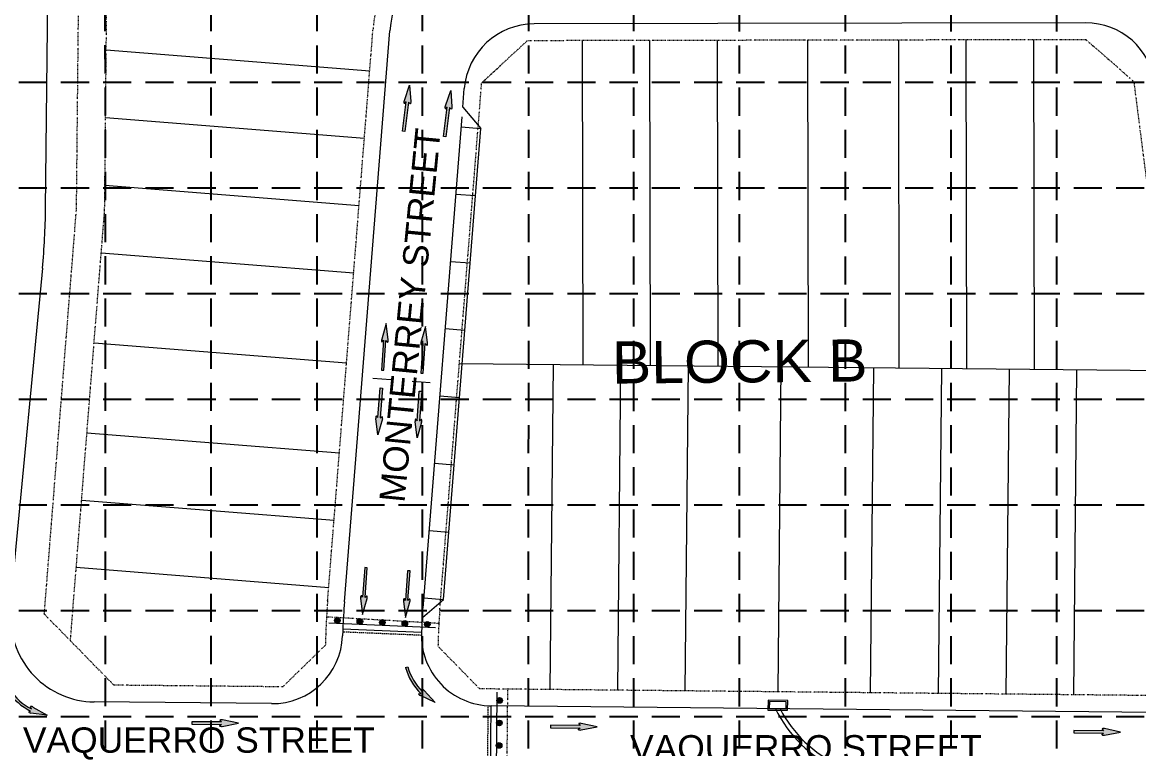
# Model space of a CAD drawing. Extents: x 7749 to 9256, y 6499 to 8908.
# Drawn here: x 8059.6 to 8456.3, y 8368.7 to 8627 of the extents above; entities that cross this region are included whole.
import ezdxf
from ezdxf.enums import TextEntityAlignment as Align

# ---------------------------------------------------------------- set-up
doc = ezdxf.new("R2010")
doc.units = 0
doc.header["$MEASUREMENT"] = 0
doc.linetypes.add('DASHED', pattern=[0.75, 0.5, -0.25])
doc.linetypes.add('DIVIDE', pattern=[1.25, 0.5, -0.25, 0, -0.25, 0, -0.25])
for name, color, linetype in [('1 BLOCK NUMBERS', 7, 'Continuous'), ('1 STREET NAMES', 7, 'Continuous'), ('27', 7, 'Continuous'), ('29', 7, 'Continuous'), ('DED-4692-2629', 7, 'Continuous'), ('DED-4986-2484', 7, 'Continuous'), ('FLOODPLAIN-CB', 7, 'Continuous'), ('GRID', 254, 'DASHED'), ('PNTNO', 7, 'Continuous')]:
    doc.layers.add(name, color=color, linetype=linetype)
doc.styles.get("Standard").update_dxf_attribs({"font": 'ARIAL.TTF'})

msp = doc.modelspace()

# ---------------------------------------------------------------- hatches: boundary and pattern name
at = {"layer": 'DED-4986-2484', "linetype": 'Continuous', "lineweight": 0}
h = msp.add_hatch(color=7, dxfattribs=at)
edge = h.paths.add_edge_path()
edge.add_arc((8171.54113016768, 8414.301146195208), 0.9999999999999999, 0, 360)
h = msp.add_hatch(color=7, dxfattribs=at)
edge = h.paths.add_edge_path()
edge.add_arc((8179.534027291604, 8413.963462150814), 0.9999999999999999, 0, 360)
h = msp.add_hatch(color=7, dxfattribs=at)
edge = h.paths.add_edge_path()
edge.add_arc((8187.526914996529, 8413.625580485883), 0.9999999999999999, 0, 360)
h = msp.add_hatch(color=7, dxfattribs=at)
edge = h.paths.add_edge_path()
edge.add_arc((8195.519702790649, 8413.28770304428), 0.9999999999999999, 0, 360)
h = msp.add_hatch(color=7, dxfattribs=at)
edge = h.paths.add_edge_path()
edge.add_arc((8203.512694527211, 8412.949914917028), 0.9999999999999999, 0, 360)
h = msp.add_hatch(color=7, dxfattribs=at)
edge = h.paths.add_edge_path()
edge.add_arc((8229.19861221366, 8385.881359642675), 0.9999999999999997, 0, 360)
h = msp.add_hatch(color=7, dxfattribs=at)
edge = h.paths.add_edge_path()
edge.add_arc((8229.11903923865, 8377.881728208096), 0.9999999999999997, 0, 360)
h = msp.add_hatch(color=7, dxfattribs=at)
edge = h.paths.add_edge_path()
edge.add_arc((8229.039268442073, 8369.882099810287), 0.9999999999999997, 0, 360)
at = {"layer": 'FLOODPLAIN-CB', "linetype": 'Continuous', "lineweight": 0}
h = msp.add_hatch(color=7, dxfattribs=at)
edge = h.paths.add_edge_path()
edge.add_line((8197.378337039198, 8598.015319031121), (8196.845887619887, 8598.636982624745))
edge.add_line((8196.845887619887, 8598.636982624745), (8195.484290776143, 8588.14093044636))
edge.add_line((8195.484290776143, 8588.14093044636), (8194.631951539033, 8588.255533384225))
edge.add_line((8194.631951539033, 8588.255533384225), (8195.993033795912, 8598.747618800628))
edge.add_line((8195.993033795912, 8598.747618800628), (8195.428233909506, 8598.280396054444))
edge.add_line((8195.428233909506, 8598.280396054444), (8195.426701086295, 8598.280608304012))
edge.add_ellipse((8195.448641293844, 8598.817249860971), major_axis=(0.07202947983753889, 0.5553483210217993), ratio=0.2857142857157237, start_angle=55.27306666678959, end_angle=197.1826722221223, ccw=False)
edge.add_line((8195.359266134816, 8599.150526971884), (8195.359336622952, 8599.148472763396))
edge.add_line((8195.359336622952, 8599.148472763396), (8197.2233, 8604.6867))
edge.add_line((8197.2233, 8604.6867), (8197.656606391696, 8598.854493730772))
edge.add_line((8197.656606391696, 8598.854493730772), (8197.657740858123, 8598.856531439222))
edge.add_ellipse((8197.48693334765, 8598.5481133205), major_axis=(0.07202947983855415, 0.5553483210200536), ratio=0.2857142857148988, start_angle=165.5032805561382, end_angle=305.8315277781471, ccw=False)
edge.add_line((8197.378337039198, 8598.015319031121), (8197.378337039198, 8598.015319031121))
h = msp.add_hatch(color=7, dxfattribs=at)
edge = h.paths.add_edge_path()
edge.add_line((8211.978837039198, 8596.121319031121), (8211.446387619888, 8596.742982624744))
edge.add_line((8211.446387619888, 8596.742982624744), (8210.084790776144, 8586.24693044636))
edge.add_line((8210.084790776144, 8586.24693044636), (8209.232451539034, 8586.361533384224))
edge.add_line((8209.232451539034, 8586.361533384224), (8210.593533795913, 8596.853618800627))
edge.add_line((8210.593533795913, 8596.853618800627), (8210.028733909507, 8596.386396054444))
edge.add_line((8210.028733909507, 8596.386396054444), (8210.027201086295, 8596.386608304012))
edge.add_ellipse((8210.049141293845, 8596.92324986097), major_axis=(0.07202947983753889, 0.5553483210217993), ratio=0.2857142857157237, start_angle=55.27306666678959, end_angle=197.1826722221223, ccw=False)
edge.add_line((8209.959766134816, 8597.256526971883), (8209.959836622953, 8597.254472763396))
edge.add_line((8209.959836622953, 8597.254472763396), (8211.8238, 8602.7927))
edge.add_line((8211.8238, 8602.7927), (8212.257106391697, 8596.960493730772))
edge.add_line((8212.257106391697, 8596.960493730772), (8212.258240858124, 8596.962531439221))
edge.add_ellipse((8212.087433347651, 8596.6541133205), major_axis=(0.07202947983855415, 0.5553483210200536), ratio=0.2857142857148988, start_angle=165.5032805561382, end_angle=305.8315277781471, ccw=False)
edge.add_line((8211.978837039198, 8596.121319031121), (8211.978837039198, 8596.121319031121))
h = msp.add_hatch(color=7, dxfattribs=at)
edge = h.paths.add_edge_path()
edge.add_line((8187.421714645985, 8513.424825492191), (8187.960389609155, 8513.92625267196))
edge.add_line((8187.960389609155, 8513.92625267196), (8187.19132208353, 8503.370219648154))
edge.add_line((8187.19132208353, 8503.370219648154), (8188.048953207016, 8503.306432784013))
edge.add_line((8188.048953207016, 8503.306432784013), (8188.81802073264, 8513.862465807819))
edge.add_line((8188.81802073264, 8513.862465807819), (8189.383700408814, 8513.270879448477))
edge.add_line((8189.383700408814, 8513.270879448477), (8189.384770631167, 8513.269788184534))
edge.add_ellipse((8189.464092205903, 8513.807618345876), major_axis=(0.04067027290151037, 0.5585211633171535), ratio=0.2857142857156071, start_angle=165.5032805556846, end_angle=305.8315277781056)
edge.add_line((8189.617276873632, 8514.125157921766), (8189.615617881826, 8514.12402784611))
edge.add_line((8189.615617881826, 8514.12402784611), (8188.855740420372, 8519.924364903978))
edge.add_line((8188.855740420372, 8519.924364903978), (8187.30540395528, 8514.28782939073))
edge.add_line((8187.30540395528, 8514.28782939073), (8187.305902192405, 8514.289370529457))
edge.add_ellipse((8187.413886675801, 8513.961649784216), major_axis=(0.0406702729012254, 0.5585211633195597), ratio=0.2857142857132731, start_angle=55.27306666669396, end_angle=197.1826722223401)
edge.add_line((8187.421714645985, 8513.424825492191), (8187.421714645985, 8513.424825492191))
edge.add_line((8187.421714645985, 8513.424825492191), (8187.421714645985, 8513.424825492191))
h = msp.add_hatch(color=7, dxfattribs=at)
edge = h.paths.add_edge_path()
edge.add_line((8201.377814645986, 8512.316425492192), (8201.916489609155, 8512.81785267196))
edge.add_line((8201.916489609155, 8512.81785267196), (8201.14742208353, 8502.261819648154))
edge.add_line((8201.14742208353, 8502.261819648154), (8202.005053207016, 8502.198032784014))
edge.add_line((8202.005053207016, 8502.198032784014), (8202.774120732642, 8512.75406580782))
edge.add_line((8202.774120732642, 8512.75406580782), (8203.339800408814, 8512.162479448478))
edge.add_line((8203.339800408814, 8512.162479448478), (8203.340870631167, 8512.161388184535))
edge.add_ellipse((8203.420192205904, 8512.699218345877), major_axis=(0.04067027290148813, 0.5585211633174626), ratio=0.285714285713394, start_angle=165.503280555562, end_angle=305.8315277780733)
edge.add_line((8203.573376873632, 8513.016757921767), (8203.571717881827, 8513.01562784611))
edge.add_line((8203.571717881827, 8513.01562784611), (8202.811840420372, 8518.815964903979))
edge.add_line((8202.811840420372, 8518.815964903979), (8201.26150395528, 8513.179429390731))
edge.add_line((8201.26150395528, 8513.179429390731), (8201.262002192405, 8513.180970529458))
edge.add_ellipse((8201.369986675802, 8512.853249784217), major_axis=(0.04067027290031317, 0.558521163318918), ratio=0.2857142857128255, start_angle=55.27306666661865, end_angle=197.182672222081)
edge.add_line((8201.377814645986, 8512.316425492192), (8201.377814645986, 8512.316425492192))
edge.add_line((8201.377814645986, 8512.316425492192), (8201.377814645986, 8512.316425492192))
h = msp.add_hatch(color=7, dxfattribs=at)
edge = h.paths.add_edge_path()
edge.add_line((8185.457079230522, 8487.009786889746), (8185.915649759657, 8486.43418893773))
edge.add_line((8185.915649759657, 8486.43418893773), (8186.716629141102, 8496.98784849682))
edge.add_line((8186.716629141102, 8496.98784849682), (8187.574260264588, 8496.924061632679))
edge.add_line((8187.574260264588, 8496.924061632679), (8186.773280883142, 8486.37040207359))
edge.add_line((8186.773280883142, 8486.37040207359), (8187.420251725704, 8486.87179677387))
edge.add_line((8187.420251725704, 8486.87179677387), (8187.421559892499, 8486.873904735381))
edge.add_ellipse((8187.420445917962, 8486.33025783368), major_axis=(0.04240089230196811, 0.5583924473902403), ratio=0.2857142857158464, start_angle=234.1684722218999, end_angle=374.4967194440584, ccw=False)
edge.add_line((8187.524970587005, 8485.9935509608), (8187.523408738087, 8485.993726996765))
edge.add_line((8187.523408738087, 8485.993726996765), (8185.913830909688, 8480.369619693767))
edge.add_line((8185.913830909688, 8480.369619693767), (8185.214381543894, 8486.173484469224))
edge.add_ellipse((8185.370011670369, 8486.481214105355), major_axis=(0.04240089230232041, 0.5583924473928318), ratio=0.2857142857134627, start_angle=-17.182672222507392, end_angle=124.7269333332938, ccw=False)
edge.add_line((8185.457651490717, 8487.011105373462), (8185.457079230522, 8487.009786889746))
edge.add_line((8185.457079230522, 8487.009786889746), (8185.457079230522, 8487.009786889746))
edge.add_line((8185.457079230522, 8487.009786889746), (8185.457079230522, 8487.009786889746))
h = msp.add_hatch(color=7, dxfattribs=at)
edge = h.paths.add_edge_path()
edge.add_line((8199.413179230522, 8485.901386889747), (8199.871749759657, 8485.325788937731))
edge.add_line((8199.871749759657, 8485.325788937731), (8200.672729141103, 8495.87944849682))
edge.add_line((8200.672729141103, 8495.87944849682), (8201.530360264589, 8495.81566163268))
edge.add_line((8201.530360264589, 8495.81566163268), (8200.729380883144, 8485.26200207359))
edge.add_line((8200.729380883144, 8485.26200207359), (8201.376351725703, 8485.763396773871))
edge.add_line((8201.376351725703, 8485.763396773871), (8201.3776598925, 8485.765504735382))
edge.add_ellipse((8201.376545917961, 8485.221857833681), major_axis=(0.04240089230372648, 0.558392447390517), ratio=0.2857142857175806, start_angle=234.16847222198072, end_angle=374.49671944424256, ccw=False)
edge.add_line((8201.481070587004, 8484.885150960801), (8201.479508738086, 8484.885326996766))
edge.add_line((8201.479508738086, 8484.885326996766), (8199.869930909688, 8479.261219693768))
edge.add_line((8199.869930909688, 8479.261219693768), (8199.170481543893, 8485.065084469225))
edge.add_ellipse((8199.32611167037, 8485.372814105356), major_axis=(0.04240089230307813, 0.5583924473916888), ratio=0.285714285715323, start_angle=-17.182672222124722, end_angle=124.72693333340371, ccw=False)
edge.add_line((8199.413751490718, 8485.902705373463), (8199.413179230522, 8485.901386889747))
edge.add_line((8199.413179230522, 8485.901386889747), (8199.413179230522, 8485.901386889747))
edge.add_line((8199.413179230522, 8485.901386889747), (8199.413179230522, 8485.901386889747))
h = msp.add_hatch(color=7, dxfattribs=at)
edge = h.paths.add_edge_path()
edge.add_line((8182.023443423896, 8422.994527496443), (8181.376927638888, 8422.492546077274))
edge.add_line((8181.376927638888, 8422.492546077274), (8182.152376118038, 8433.048100850328))
edge.add_line((8182.152376118038, 8433.048100850328), (8181.294394362721, 8433.107120452827))
edge.add_line((8181.294394362721, 8433.107120452827), (8180.519238948001, 8422.555554929508))
edge.add_line((8180.519238948001, 8422.555554929508), (8180.0598533658, 8423.126747446313))
edge.add_line((8180.0598533658, 8423.126747446313), (8180.058309159182, 8423.126847560177))
edge.add_ellipse((8179.971959223796, 8422.596744531485), major_axis=(0.04104177312830356, 0.5584940245043712), ratio=0.2857142857143807, start_angle=-17.18267222237436, end_angle=124.7269333333873)
edge.add_line((8179.817432544478, 8422.288227017105), (8179.817914404824, 8422.290225154158))
edge.add_line((8179.817914404824, 8422.290225154158), (8180.530900000001, 8416.4904))
edge.add_line((8180.530900000001, 8416.4904), (8182.127396931311, 8422.116551600031))
edge.add_line((8182.127396931311, 8422.116551600031), (8182.128098760034, 8422.11432748083))
edge.add_ellipse((8182.022754927971, 8422.450778990275), major_axis=(0.04104177312821151, 0.5584940245048176), ratio=0.285714285714741, start_angle=234.168472222165, end_angle=374.4967194442037)
edge.add_line((8182.023443423896, 8422.994527496443), (8182.023443423896, 8422.994527496443))
h = msp.add_hatch(color=7, dxfattribs=at)
edge = h.paths.add_edge_path()
edge.add_line((8197.233443423896, 8421.877127496442), (8196.58692763889, 8421.375146077273))
edge.add_line((8196.58692763889, 8421.375146077273), (8197.362376118037, 8431.930700850327))
edge.add_line((8197.362376118037, 8431.930700850327), (8196.50439436272, 8431.989720452826))
edge.add_line((8196.50439436272, 8431.989720452826), (8195.729238948, 8421.438154929507))
edge.add_line((8195.729238948, 8421.438154929507), (8195.2698533658, 8422.009347446312))
edge.add_line((8195.2698533658, 8422.009347446312), (8195.26830915918, 8422.009447560176))
edge.add_ellipse((8195.181959223795, 8421.479344531484), major_axis=(0.04104177312908821, 0.5584940245036266), ratio=0.2857142857139466, start_angle=-17.1826722221232, end_angle=124.7269333334604)
edge.add_line((8195.027432544477, 8421.170827017104), (8195.027914404824, 8421.172825154157))
edge.add_line((8195.027914404824, 8421.172825154157), (8195.7409, 8415.373))
edge.add_line((8195.7409, 8415.373), (8197.33739693131, 8420.99915160003))
edge.add_line((8197.33739693131, 8420.99915160003), (8197.338098760034, 8420.996927480828))
edge.add_ellipse((8197.23275492797, 8421.333378990274), major_axis=(0.04104177312821151, 0.5584940245048176), ratio=0.285714285714741, start_angle=234.168472222165, end_angle=374.4967194442037)
edge.add_line((8197.233443423896, 8421.877127496442), (8197.233443423896, 8421.877127496442))
h = msp.add_hatch(color=7, dxfattribs=at)
edge = h.paths.add_edge_path()
edge.add_line((8202.421013241568, 8389.478892751491), (8206.3399, 8385.1366))
edge.add_line((8206.3399, 8385.1366), (8201.051034813847, 8387.615208645951))
edge.add_line((8201.051034813847, 8387.615208645951), (8201.049638090848, 8387.61313318919))
edge.add_ellipse((8200.8705005072, 8387.908042095582), major_axis=(-0.4511915174100953, 0.3317019435448127), ratio=0.2857142857140761, start_angle=-17.18267222264319, end_angle=124.72693333337551, ccw=False)
edge.add_line((8200.467444140562, 8388.263022465317), (8200.469760643162, 8388.266699431848))
edge.add_line((8200.469760643162, 8388.266699431848), (8201.195994855852, 8388.35346233958))
edge.add_line((8201.195994855852, 8388.35346233958), (8201.184836728571, 8388.348392681492))
edge.add_ellipse((8215.520385912636, 8402.904383979041), major_axis=(14.4461907273696, 14.4461907273696), ratio=0.9999999999999638, start_angle=150.0288881950356, end_angle=180.4371576394831, ccw=False)
edge.add_line((8195.789191081487, 8397.606761627318), (8196.61977485164, 8397.82976489076))
edge.add_ellipse((8215.520385912636, 8402.904383979041), major_axis=(13.83807892974233, 13.83807892974233), ratio=0.9999999999996136, start_angle=150.0288881950305, end_angle=180.1046937505933)
edge.add_line((8201.707615709192, 8389.041042526187), (8201.708438543288, 8389.043593758694))
edge.add_line((8201.708438543288, 8389.043593758694), (8201.62513967536, 8389.854798551793))
edge.add_line((8201.62513967536, 8389.854798551793), (8201.623948408476, 8389.856213649984))
edge.add_ellipse((8202.084498635122, 8389.567342247887), major_axis=(-0.451191517408339, 0.3317019435438824), ratio=0.2857142857167032, start_angle=234.1684722221309, end_angle=374.4967194438879, ccw=False)
edge.add_line((8202.425463425283, 8389.477676862769), (8202.421632337804, 8389.477039066673))
edge.add_line((8202.421632337804, 8389.477039066673), (8202.421013241568, 8389.478892751491))
h = msp.add_hatch(color=7, dxfattribs=at)
edge = h.paths.add_edge_path()
edge.add_line((8063.346316872804, 8383.561189501172), (8068.4321, 8380.671900000001))
edge.add_line((8068.4321, 8380.671900000001), (8062.632058762379, 8381.361190563368))
edge.add_line((8062.632058762379, 8381.361190563368), (8062.631385726479, 8381.358781127889))
edge.add_ellipse((8062.368581491983, 8381.582377830571), major_axis=(-0.5326231516001011, 0.172952538132182), ratio=0.2857142857192398, start_angle=-17.182672220894688, end_angle=124.726933333641, ccw=False)
edge.add_line((8061.874328650616, 8381.792567413404), (8061.875371057242, 8381.796786377477))
edge.add_line((8061.875371057242, 8381.796786377477), (8062.537456744668, 8382.107570128719))
edge.add_line((8062.537456744668, 8382.107570128719), (8062.528459501642, 8382.099248177421))
edge.add_ellipse((8071.558098703605, 8400.425473065236), major_axis=(14.44619158734159, 14.44619158734159), ratio=0.9999999999999512, start_angle=168.3614874648699, end_angle=198.7697569093145, ccw=False)
edge.add_line((8054.49460153587, 8389.190618097491), (8055.212888664365, 8389.663548899876))
edge.add_ellipse((8071.558098703605, 8400.425473065236), major_axis=(-13.83807975351491, 13.83807975351491), ratio=0.9999999999998445, start_angle=78.361487464871, end_angle=108.4372930204221)
edge.add_line((8062.806844773689, 8382.921174816425), (8062.806823400435, 8382.923855373698))
edge.add_line((8062.806823400435, 8382.923855373698), (8062.472601858939, 8383.667688660205))
edge.add_line((8062.472601858939, 8383.667688660205), (8062.471025958213, 8383.66865724525))
edge.add_ellipse((8062.999061231826, 8383.539305077802), major_axis=(-0.5326231516057007, 0.172952538133362), ratio=0.2857142857108876, start_angle=234.1684722224034, end_angle=374.4967194449312, ccw=False)
edge.add_line((8063.3509236318, 8383.561435050691), (8063.347487592212, 8383.559624622876))
edge.add_line((8063.347487592212, 8383.559624622876), (8063.346316872804, 8383.561189501172))
h = msp.add_hatch(color=7, dxfattribs=at)
edge = h.paths.add_edge_path()
edge.add_line((8129.81297785355, 8378.842979420038), (8130.354854594678, 8378.229515847392))
edge.add_line((8130.354854594678, 8378.229515847392), (8119.771386879944, 8378.335629136456))
edge.add_line((8119.771386879944, 8378.335629136456), (8119.766764472759, 8377.47563228391))
edge.add_line((8119.766764472759, 8377.47563228391), (8130.346232388651, 8377.36955909813))
edge.add_line((8130.346232388651, 8377.36955909813), (8129.805246434423, 8376.874958083888))
edge.add_line((8129.805246434423, 8376.874958083888), (8129.805244213091, 8376.873410637036))
edge.add_ellipse((8130.339748152985, 8376.82076987358), major_axis=(-0.5599717084060457, 0.005627246540385341), ratio=0.2857142857175426, start_angle=-17.18267222184876, end_angle=124.7269333334272)
edge.add_line((8130.657423556884, 8376.686070651078), (8130.655398938266, 8376.686425136935))
edge.add_line((8130.655398938266, 8376.686425136935), (8136.3985, 8377.7649))
edge.add_line((8136.3985, 8377.7649), (8130.682618538456, 8379.002268558519))
edge.add_line((8130.682618538456, 8379.002268558519), (8130.684793802172, 8379.00310968702))
edge.add_ellipse((8130.355680690137, 8378.876691762032), major_axis=(-0.5599717084058554, 0.005627246539301945), ratio=0.2857142857161984, start_angle=234.1684722221383, end_angle=374.4967194437802)
edge.add_line((8129.81297785355, 8378.842979420038), (8129.81297785355, 8378.842979420038))
h = msp.add_hatch(color=7, dxfattribs=at)
edge = h.paths.add_edge_path()
edge.add_line((8257.30747785355, 8377.564679420038), (8257.849354594679, 8376.951215847394))
edge.add_line((8257.849354594679, 8376.951215847394), (8247.265886879944, 8377.057329136458))
edge.add_line((8247.265886879944, 8377.057329136458), (8247.261264472758, 8376.19733228391))
edge.add_line((8247.261264472758, 8376.19733228391), (8257.840732388651, 8376.09125909813))
edge.add_line((8257.840732388651, 8376.09125909813), (8257.299746434423, 8375.596658083889))
edge.add_line((8257.299746434423, 8375.596658083889), (8257.29974421309, 8375.595110637036))
edge.add_ellipse((8257.834248152983, 8375.54246987358), major_axis=(-0.559971708404914, 0.005627246540549052), ratio=0.2857142857181974, start_angle=-17.18267222178459, end_angle=124.7269333335125)
edge.add_line((8258.151923556883, 8375.407770651078), (8258.149898938265, 8375.408125136935))
edge.add_line((8258.149898938265, 8375.408125136935), (8263.893, 8376.4866))
edge.add_line((8263.893, 8376.4866), (8258.177118538455, 8377.72396855852))
edge.add_line((8258.177118538455, 8377.72396855852), (8258.179293802172, 8377.72480968702))
edge.add_ellipse((8257.850180690137, 8377.598391762032), major_axis=(-0.559971708404755, 0.005627246539119531), ratio=0.2857142857168509, start_angle=234.1684722220519, end_angle=374.4967194437107)
edge.add_line((8257.30747785355, 8377.564679420038), (8257.30747785355, 8377.564679420038))
h = msp.add_hatch(color=7, dxfattribs=at)
edge = h.paths.add_edge_path()
edge.add_line((8443.33727785355, 8375.699479420038), (8443.879154594679, 8375.086015847393))
edge.add_line((8443.879154594679, 8375.086015847393), (8433.295686879945, 8375.192129136458))
edge.add_line((8433.295686879945, 8375.192129136458), (8433.291064472758, 8374.33213228391))
edge.add_line((8433.291064472758, 8374.33213228391), (8443.870532388652, 8374.22605909813))
edge.add_line((8443.870532388652, 8374.22605909813), (8443.329546434423, 8373.731458083888))
edge.add_line((8443.329546434423, 8373.731458083888), (8443.329544213091, 8373.729910637036))
edge.add_ellipse((8443.864048152984, 8373.67726987358), major_axis=(-0.559971708404914, 0.005627246540549052), ratio=0.2857142857181974, start_angle=-17.18267222178459, end_angle=124.7269333335125)
edge.add_line((8444.181723556883, 8373.542570651078), (8444.179698938266, 8373.542925136935))
edge.add_line((8444.179698938266, 8373.542925136935), (8449.9228, 8374.6214))
edge.add_line((8449.9228, 8374.6214), (8444.206918538455, 8375.858768558519))
edge.add_line((8444.206918538455, 8375.858768558519), (8444.209093802172, 8375.85960968702))
edge.add_ellipse((8443.879980690137, 8375.733191762032), major_axis=(-0.559971708404755, 0.005627246539119531), ratio=0.2857142857168509, start_angle=234.1684722220519, end_angle=374.4967194437107)
edge.add_line((8443.33727785355, 8375.699479420038), (8443.33727785355, 8375.699479420038))

# ---------------------------------------------------------------- linework, layer by layer
at = {"layer": '27', "color": 7, "linetype": 'DIVIDE', "lineweight": 0}
for p, q in [((8078.833049424727, 8560.689256080814), (8080.63234685812, 8740.147331794184)), ((8078.833049424727, 8560.689256080814), (8080.63234685812, 8740.147331794184)), ((8088.829075325786, 8560.242757606738), (8090.590664067508, 8735.939849351482)), ((8168.08794423658, 8421.423572673726), (8184.206313995789, 8624.384207025361)), ((8222.828928617206, 8605.454502566608), (8239.016407971434, 8620.434984749902)), ((8222.828928617206, 8605.454502566608), (8239.016407971434, 8620.434984749902)), ((8437.682578524125, 8620.800023093356), (8239.016407971434, 8620.434984749902)), ((8437.682578524125, 8620.800023093356), (8454.58841680044, 8605.949154579303)), ((8454.58841680044, 8605.949154579303), (8480.677154081852, 8402.283238489945)), ((8207.962399005097, 8418.256893539232), (8222.828928617206, 8605.454502566608)), ((8067.387555668814, 8416.568932029177), (8078.833049424727, 8560.689256080814)), ((8067.387555668814, 8416.568932029177), (8078.833049424727, 8560.689256080814)), ((8076.667161955626, 8407.101361241494), (8088.829075325786, 8560.242757606738)), ((8092.135654710532, 8391.319544041262), (8067.387555668814, 8416.568932029177)), ((8092.135654710532, 8391.319544041262), (8067.387555668814, 8416.568932029177)), ((8207.620342597735, 8413.261244260993), (8167.686399757117, 8415.559114825634)), ((8207.620342597735, 8413.261244260993), (8167.686399757117, 8415.559114825634)), ((8167.296909991761, 8405.566702819911), (8152.132639149145, 8390.717997302165)), ((8167.296909991761, 8405.566702819911), (8152.132639149145, 8390.717997302165)), ((8222.129120990632, 8390.01619277627), (8207.297445492959, 8405.165643433322)), ((8222.129120990632, 8390.01619277627), (8207.297445492959, 8405.165643433322)), ((8152.132639149145, 8390.717997302165), (8092.135654710532, 8391.319544041262)), ((8152.132639149145, 8390.717997302165), (8092.135654710532, 8391.319544041262)), ((8232.128618396559, 8389.91593498642), (8222.129120990632, 8390.01619277627)), ((8232.128618396559, 8389.91593498642), (8222.129120990632, 8390.01619277627)), ((8231.727587240212, 8349.91794535966), (8232.128618396559, 8389.91593498642)), ((8231.727587240212, 8349.91794535966), (8232.128618396559, 8389.91593498642)), ((8467.583771568958, 8387.555195016328), (8232.128618396559, 8389.91593498642))]:
    msp.add_line(p, q, dxfattribs=at)
for centre, radius, start, end in [((8234.049382459845, 8620.425858107996), 50, 161.3645529959797, 175.4593147562026), ((8437.240513937113, 8400.048488512119), 270, 175.4593147562026, 176.7067298020017), ((8437.240513900793, 8400.048488505923), 269.9999999640957, 176.7067298003193, 178.8289170155223), ((8437.240513900793, 8400.048488505923), 269.9999999640957, 176.7067298003193, 178.8289170155223), ((8437.240513937113, 8400.048488512119), 230, 175.4593147562026, 176.7067298020017), ((8437.240513945484, 8400.048488536762), 230.0000000078217, 176.7067298082548, 178.7251496863164), ((8437.240513945484, 8400.048488536762), 230.0000000078217, 176.7067298082548, 178.7251496863164)]:
    msp.add_arc(centre, radius, start, end, dxfattribs=at)
at = {"layer": '29', "color": 7, "linetype": 'Continuous', "lineweight": 0}
for p, q in [((8258.524030323191, 8620.47082894986), (8258.735916980499, 8505.154967934202)), ((8282.52398980987, 8620.514927576525), (8282.736399652089, 8504.914332306895)), ((8306.523949293498, 8620.559026206245), (8306.736882320629, 8504.673696676535)), ((8338.937529902036, 8504.350843876462), (8338.723894936978, 8620.618191863765)), ((8370.923840580463, 8620.677357521286), (8371.138177483444, 8504.027991076387)), ((8394.923800067141, 8620.721456151006), (8395.138660151983, 8503.78735544603)), ((8418.92375955077, 8620.765554777674), (8419.13914282052, 8503.54671981872)), ((8089.399690978728, 8617.15474192938), (8183.041583416242, 8609.718055241554)), ((8089.158494613484, 8593.09833252968), (8181.141575936155, 8585.793382378613)), ((8088.917298248238, 8569.04192313303), (8179.241568453017, 8561.868709518723)), ((8087.62403773919, 8545.069064708396), (8177.341560972931, 8537.944036655783)), ((8085.082777733696, 8513.0698147557), (8174.800300967438, 8505.944786700034)), ((8467.76818844264, 8503.059151249734), (8214.898422632528, 8505.59449505295)), ((8248.212938764611, 8505.260474291208), (8247.054961293374, 8389.766279250465)), ((8272.211732538835, 8505.01985559557), (8271.0537550676, 8389.525660554827)), ((8272.111497500535, 8505.020860579241), (8272.111416013062, 8505.012733347576)), ((8296.21052631306, 8504.77923689993), (8295.052548844875, 8389.285041859188)), ((8329.208867754143, 8504.448386193426), (8328.050890282908, 8388.954191152685)), ((8361.049231723991, 8388.623340449232), (8362.207209195227, 8504.117535489975)), ((8385.248015445417, 8388.380716595966), (8386.405992916654, 8503.87491163976)), ((8409.246809222694, 8388.140097903379), (8410.404786690879, 8503.63429294412)), ((8433.245602996918, 8387.89947920774), (8434.403580465103, 8503.393674248482)), ((8082.541517728202, 8481.070564803003), (8172.259040961944, 8473.945536747338)), ((8080.641510248116, 8457.145891940063), (8170.359033481857, 8450.020863884396)), ((8078.741502764978, 8433.22121907712), (8168.459025998718, 8426.096191024506))]:
    msp.add_line(p, q, dxfattribs=at)
at = {"layer": 'DED-4692-2629', "color": 7, "linetype": 'Continuous', "lineweight": 0}
for p, q in [((8324.593913797418, 8385.988700988799), (8324.558823569445, 8382.488876900541)), ((8331.593561986145, 8385.918520538959), (8324.593913797418, 8385.988700988799)), ((8325.08887577746, 8385.483713229774), (8325.063811337626, 8382.983838880582)), ((8331.088574227118, 8385.423558561968), (8325.08887577746, 8385.483713229774)), ((8331.06350977813, 8382.923684206673), (8331.088574227118, 8385.423558561968)), ((8331.558471761224, 8382.418696447645), (8331.593561986145, 8385.918520538959)), ((8324.558823569445, 8382.488876900541), (8331.558471761224, 8382.418696447645)), ((8325.063811337626, 8382.983838880582), (8331.06350977813, 8382.923684206673)), ((8331.06350977813, 8382.923684206673), (8331.06350977813, 8382.923684206673)), ((8331.558471761224, 8382.418696447645), (8331.558471761224, 8382.418696447645))]:
    msp.add_line(p, q, dxfattribs=at)
at = {"layer": 'DED-4986-2484', "color": 7, "linetype": 'Continuous', "lineweight": 0}
for p, q in [((8067.833600543229, 8560.79936641133), (8069.909300906401, 8767.825279494615)), ((8437.431028949859, 8626.79957101352), (8241.523969377728, 8626.439602386548)), ((8174.069112451552, 8420.948570802942), (8190.187482210762, 8623.90920515763)), ((8216.124441099277, 8596.821552043215), (8216.648371217994, 8603.418819046603)), ((8216.124441099277, 8596.821552043215), (8222.548301837216, 8589.289353608814)), ((8201.981230790125, 8418.731895406965), (8215.848565321818, 8593.347756373792)), ((8215.570272252571, 8589.843522458572), (8222.548301837216, 8589.289353608814)), ((8209.248249470504, 8421.816643571276), (8222.548301837216, 8589.289353608814)), ((8213.670264769433, 8565.918849595631), (8220.648294354076, 8565.364680745874)), ((8066.715756083866, 8539.55866758629), (8056.445848567157, 8431.930241758477)), ((8211.770257289347, 8541.994176732687), (8218.74828687399, 8541.440007882931)), ((8209.870249809259, 8518.069503869747), (8216.848279393902, 8517.515335023041)), ((8207.970242329173, 8494.144831006806), (8214.948271913816, 8493.5906621601)), ((8206.070234846035, 8470.220158143866), (8213.048264430678, 8469.66598929716)), ((8204.170227365947, 8446.295485283976), (8211.14825695059, 8445.741316434218)), ((8201.74127399823, 8415.414294323558), (8209.248249470504, 8421.816643571276)), ((8202.27021988586, 8422.370812421033), (8209.248249470504, 8421.816643571276)), ((8168.503500000001, 8413.4269), (8206.4696, 8411.8223)), ((8201.451756224249, 8410.031561015658), (8173.476817142247, 8411.215952586444)), ((8228.2269, 8388.8892), (8227.8482, 8350.8911)), ((8148.152964604633, 8384.757597073276), (8085.132674517045, 8385.389456328014)), ((8225.897935358746, 8355.976696670432), (8226.178734391307, 8383.975288634907)), ((8462.22962290109, 8381.608575652333), (8226.178734391307, 8383.975288634907))]:
    msp.add_line(p, q, dxfattribs=at)
at = {"layer": 'DED-4986-2484', "color": 7, "linetype": 'DASHED', "lineweight": 0}
for p, q in [((8201.347616977448, 8409.0370999176), (8173.436407101657, 8410.216734037294)), ((8224.899838703575, 8355.986703869747), (8225.178983977783, 8384.005321478928))]:
    msp.add_line(p, q, dxfattribs=at)
at = {"layer": 'DED-4986-2484', "color": 7, "linetype": 'Continuous', "lineweight": 0}
for centre, radius in [((8171.54113016768, 8414.301146195208), 0.9999999999999999), ((8179.534027291604, 8413.963462150814), 0.9999999999999999), ((8187.526914996529, 8413.625580485883), 0.9999999999999999), ((8195.519702790649, 8413.28770304428), 0.9999999999999999), ((8203.512694527211, 8412.949914917028), 0.9999999999999999), ((8229.19861221366, 8385.881359642675), 0.9999999999999997), ((8229.11903923865, 8377.881728208096), 0.9999999999999997), ((8229.039268442073, 8369.882099810287), 0.9999999999999997)]:
    msp.add_circle(centre, radius, dxfattribs=at)
for centre, radius, start, end in [((8234.049382459845, 8620.425858107996), 44, 58.87301896775525, 175.4593147562026), ((8442.227315779473, 8619.80837211396), 43, 7.299593605950906, 118.1777647137129), ((8241.569905449327, 8601.439644588329), 25, 90.10527777776798, 175.4593147562026), ((8437.476965021393, 8601.799613215499), 25, 7.29959360584753, 90.10527777776798), ((7817.846165388357, 8563.305811151218), 250, 354.5493378083642, 359.4255555555555), ((8437.240513937113, 8400.048488512119), 264, 175.4593147562026, 177.5756078233251), ((8085.433447886785, 8415.387948546082), 30, 178.1232666206346, 269.4255555563186), ((8437.240513937113, 8400.048488512119), 236, 176.2668684558911, 177.575598969172), ((8148.403609078937, 8409.756340589047), 25, 269.4255555555555, 358.0750048147188), ((8437.240513937113, 8400.048488512119), 264, 177.5756078233352, 178.0750048147187), ((8226.4293788641, 8408.974032149748), 25, 177.5755989691526, 269.4255555555555)]:
    msp.add_arc(centre, radius, start, end, dxfattribs=at)
at = {"layer": 'FLOODPLAIN-CB', "color": 7, "linetype": 'Continuous', "lineweight": 0}
for p, q in [((8195.359336622952, 8599.148472763396), (8197.2233, 8604.6867)), ((8197.2233, 8604.6867), (8197.656606391696, 8598.854493730772)), ((8209.959836622953, 8597.254472763396), (8211.8238, 8602.7927)), ((8211.8238, 8602.7927), (8212.257106391697, 8596.960493730772)), ((8194.631951539033, 8588.255533384225), (8195.993033795912, 8598.747618800628)), ((8195.359266134816, 8599.150526971884), (8195.359336622952, 8599.148472763396)), ((8195.428233909506, 8598.280396054444), (8195.426701086295, 8598.280608304012)), ((8195.993033795912, 8598.747618800628), (8195.428233909506, 8598.280396054444)), ((8196.845887619887, 8598.636982624745), (8195.484290776143, 8588.14093044636)), ((8197.378337039198, 8598.015319031121), (8196.845887619887, 8598.636982624745)), ((8197.378337039198, 8598.015319031121), (8197.378337039198, 8598.015319031121)), ((8197.656606391696, 8598.854493730772), (8197.657740858123, 8598.856531439222)), ((8209.232451539034, 8586.361533384224), (8210.593533795913, 8596.853618800627)), ((8209.959766134816, 8597.256526971883), (8209.959836622953, 8597.254472763396)), ((8210.028733909507, 8596.386396054444), (8210.027201086295, 8596.386608304012)), ((8210.593533795913, 8596.853618800627), (8210.028733909507, 8596.386396054444)), ((8211.446387619888, 8596.742982624744), (8210.084790776144, 8586.24693044636)), ((8211.978837039198, 8596.121319031121), (8211.446387619888, 8596.742982624744)), ((8211.978837039198, 8596.121319031121), (8211.978837039198, 8596.121319031121)), ((8212.257106391697, 8596.960493730772), (8212.258240858124, 8596.962531439221)), ((8195.484290776143, 8588.14093044636), (8194.631951539033, 8588.255533384225)), ((8210.084790776144, 8586.24693044636), (8209.232451539034, 8586.361533384224)), ((8188.855740420372, 8519.924364903978), (8187.30540395528, 8514.28782939073)), ((8189.615617881826, 8514.12402784611), (8188.855740420372, 8519.924364903978)), ((8202.811840420372, 8518.815964903979), (8201.26150395528, 8513.179429390731)), ((8203.571717881827, 8513.01562784611), (8202.811840420372, 8518.815964903979)), ((8187.960389609155, 8513.92625267196), (8187.19132208353, 8503.370219648154)), ((8187.30540395528, 8514.28782939073), (8187.305902192405, 8514.289370529457)), ((8187.421714645985, 8513.424825492191), (8187.960389609155, 8513.92625267196)), ((8187.421714645985, 8513.424825492191), (8187.421714645985, 8513.424825492191)), ((8187.421714645985, 8513.424825492191), (8187.421714645985, 8513.424825492191)), ((8188.048953207016, 8503.306432784013), (8188.81802073264, 8513.862465807819)), ((8188.81802073264, 8513.862465807819), (8189.383700408814, 8513.270879448477)), ((8189.383700408814, 8513.270879448477), (8189.384770631167, 8513.269788184534)), ((8189.617276873632, 8514.125157921766), (8189.615617881826, 8514.12402784611)), ((8201.916489609155, 8512.81785267196), (8201.14742208353, 8502.261819648154)), ((8201.26150395528, 8513.179429390731), (8201.262002192405, 8513.180970529458)), ((8201.377814645986, 8512.316425492192), (8201.916489609155, 8512.81785267196)), ((8201.377814645986, 8512.316425492192), (8201.377814645986, 8512.316425492192)), ((8201.377814645986, 8512.316425492192), (8201.377814645986, 8512.316425492192)), ((8202.005053207016, 8502.198032784014), (8202.774120732642, 8512.75406580782)), ((8202.774120732642, 8512.75406580782), (8203.339800408814, 8512.162479448478)), ((8203.339800408814, 8512.162479448478), (8203.340870631167, 8512.161388184535)), ((8203.573376873632, 8513.016757921767), (8203.571717881827, 8513.01562784611)), ((8187.19132208353, 8503.370219648154), (8188.048953207016, 8503.306432784013)), ((8190.570498843293, 8499.889997600912), (8184.190501156708, 8500.396602399087)), ((8204.526598843293, 8498.781597600913), (8198.146601156708, 8499.288202399088)), ((8201.14742208353, 8502.261819648154), (8202.005053207016, 8502.198032784014)), ((8185.915649759657, 8486.43418893773), (8186.716629141102, 8496.98784849682)), ((8186.716629141102, 8496.98784849682), (8187.574260264588, 8496.924061632679)), ((8187.574260264588, 8496.924061632679), (8186.773280883142, 8486.37040207359)), ((8199.871749759657, 8485.325788937731), (8200.672729141103, 8495.87944849682)), ((8200.672729141103, 8495.87944849682), (8201.530360264589, 8495.81566163268)), ((8201.530360264589, 8495.81566163268), (8200.729380883144, 8485.26200207359)), ((8185.457651490717, 8487.011105373462), (8185.457079230522, 8487.009786889746)), ((8185.457079230522, 8487.009786889746), (8185.915649759657, 8486.43418893773)), ((8185.457079230522, 8487.009786889746), (8185.457079230522, 8487.009786889746)), ((8185.457079230522, 8487.009786889746), (8185.457079230522, 8487.009786889746)), ((8186.773280883142, 8486.37040207359), (8187.420251725704, 8486.87179677387)), ((8187.420251725704, 8486.87179677387), (8187.421559892499, 8486.873904735381)), ((8185.913830909688, 8480.369619693767), (8185.214381543894, 8486.173484469224)), ((8187.523408738087, 8485.993726996765), (8185.913830909688, 8480.369619693767)), ((8187.524970587005, 8485.9935509608), (8187.523408738087, 8485.993726996765)), ((8199.869930909688, 8479.261219693768), (8199.170481543893, 8485.065084469225)), ((8199.413751490718, 8485.902705373463), (8199.413179230522, 8485.901386889747)), ((8199.413179230522, 8485.901386889747), (8199.871749759657, 8485.325788937731)), ((8199.413179230522, 8485.901386889747), (8199.413179230522, 8485.901386889747)), ((8199.413179230522, 8485.901386889747), (8199.413179230522, 8485.901386889747)), ((8201.479508738086, 8484.885326996766), (8199.869930909688, 8479.261219693768)), ((8200.729380883144, 8485.26200207359), (8201.376351725703, 8485.763396773871)), ((8201.376351725703, 8485.763396773871), (8201.3776598925, 8485.765504735382)), ((8201.481070587004, 8484.885150960801), (8201.479508738086, 8484.885326996766)), ((8181.294394362721, 8433.107120452827), (8180.519238948001, 8422.555554929508)), ((8182.152376118038, 8433.048100850328), (8181.294394362721, 8433.107120452827)), ((8181.376927638888, 8422.492546077274), (8182.152376118038, 8433.048100850328)), ((8196.50439436272, 8431.989720452826), (8195.729238948, 8421.438154929507)), ((8197.362376118037, 8431.930700850327), (8196.50439436272, 8431.989720452826)), ((8196.58692763889, 8421.375146077273), (8197.362376118037, 8431.930700850327)), ((8179.817432544478, 8422.288227017105), (8179.817914404824, 8422.290225154158)), ((8179.817914404824, 8422.290225154158), (8180.530900000001, 8416.4904)), ((8180.0598533658, 8423.126747446313), (8180.058309159182, 8423.126847560177)), ((8180.519238948001, 8422.555554929508), (8180.0598533658, 8423.126747446313)), ((8180.530900000001, 8416.4904), (8182.127396931311, 8422.116551600031)), ((8182.023443423896, 8422.994527496443), (8181.376927638888, 8422.492546077274)), ((8182.023443423896, 8422.994527496443), (8182.023443423896, 8422.994527496443)), ((8182.127396931311, 8422.116551600031), (8182.128098760034, 8422.11432748083)), ((8195.027432544477, 8421.170827017104), (8195.027914404824, 8421.172825154157)), ((8195.027914404824, 8421.172825154157), (8195.7409, 8415.373)), ((8195.2698533658, 8422.009347446312), (8195.26830915918, 8422.009447560176)), ((8195.729238948, 8421.438154929507), (8195.2698533658, 8422.009347446312)), ((8195.7409, 8415.373), (8197.33739693131, 8420.99915160003)), ((8197.233443423896, 8421.877127496442), (8196.58692763889, 8421.375146077273)), ((8197.233443423896, 8421.877127496442), (8197.233443423896, 8421.877127496442)), ((8197.33739693131, 8420.99915160003), (8197.338098760034, 8420.996927480828)), ((8195.789191081487, 8397.606761627318), (8196.61977485164, 8397.82976489076)), ((8200.467444140562, 8388.263022465317), (8200.469760643162, 8388.266699431848)), ((8200.469760643162, 8388.266699431848), (8201.195994855852, 8388.35346233958)), ((8201.051034813847, 8387.615208645951), (8201.049638090848, 8387.61313318919)), ((8206.3399, 8385.1366), (8201.051034813847, 8387.615208645951)), ((8201.195994855852, 8388.35346233958), (8201.184836728571, 8388.348392681492)), ((8201.62513967536, 8389.854798551793), (8201.623948408476, 8389.856213649984)), ((8201.708438543288, 8389.043593758694), (8201.62513967536, 8389.854798551793)), ((8201.707615709192, 8389.041042526187), (8201.708438543288, 8389.043593758694)), ((8202.421013241568, 8389.478892751491), (8206.3399, 8385.1366)), ((8202.421632337804, 8389.477039066673), (8202.421013241568, 8389.478892751491)), ((8202.425463425283, 8389.477676862769), (8202.421632337804, 8389.477039066673)), ((8062.472601858939, 8383.667688660205), (8062.471025958213, 8383.66865724525)), ((8062.806823400435, 8382.923855373698), (8062.472601858939, 8383.667688660205)), ((8063.346316872804, 8383.561189501172), (8068.4321, 8380.671900000001)), ((8063.347487592212, 8383.559624622876), (8063.346316872804, 8383.561189501172)), ((8063.3509236318, 8383.561435050691), (8063.347487592212, 8383.559624622876)), ((8061.874328650616, 8381.792567413404), (8061.875371057242, 8381.796786377477)), ((8061.875371057242, 8381.796786377477), (8062.537456744668, 8382.107570128719)), ((8062.537456744668, 8382.107570128719), (8062.528459501642, 8382.099248177421)), ((8062.632058762379, 8381.361190563368), (8062.631385726479, 8381.358781127889)), ((8068.4321, 8380.671900000001), (8062.632058762379, 8381.361190563368)), ((8062.806844773689, 8382.921174816425), (8062.806823400435, 8382.923855373698)), ((8119.771386879944, 8378.335629136456), (8119.766764472759, 8377.47563228391)), ((8119.766764472759, 8377.47563228391), (8130.346232388651, 8377.36955909813)), ((8130.354854594678, 8378.229515847392), (8119.771386879944, 8378.335629136456)), ((8129.805246434423, 8376.874958083888), (8129.805244213091, 8376.873410637036)), ((8130.346232388651, 8377.36955909813), (8129.805246434423, 8376.874958083888)), ((8129.81297785355, 8378.842979420038), (8130.354854594678, 8378.229515847392)), ((8129.81297785355, 8378.842979420038), (8129.81297785355, 8378.842979420038)), ((8130.655398938266, 8376.686425136935), (8136.3985, 8377.7649)), ((8130.657423556884, 8376.686070651078), (8130.655398938266, 8376.686425136935)), ((8130.682618538456, 8379.002268558519), (8130.684793802172, 8379.00310968702)), ((8136.3985, 8377.7649), (8130.682618538456, 8379.002268558519)), ((8247.265886879944, 8377.057329136458), (8247.261264472758, 8376.19733228391)), ((8247.261264472758, 8376.19733228391), (8257.840732388651, 8376.09125909813)), ((8257.849354594679, 8376.951215847394), (8247.265886879944, 8377.057329136458)), ((8257.299746434423, 8375.596658083889), (8257.29974421309, 8375.595110637036)), ((8257.840732388651, 8376.09125909813), (8257.299746434423, 8375.596658083889)), ((8257.30747785355, 8377.564679420038), (8257.849354594679, 8376.951215847394)), ((8257.30747785355, 8377.564679420038), (8257.30747785355, 8377.564679420038)), ((8258.149898938265, 8375.408125136935), (8263.893, 8376.4866)), ((8258.177118538455, 8377.72396855852), (8258.179293802172, 8377.72480968702)), ((8263.893, 8376.4866), (8258.177118538455, 8377.72396855852)), ((8443.33727785355, 8375.699479420038), (8443.879154594679, 8375.086015847393)), ((8443.33727785355, 8375.699479420038), (8443.33727785355, 8375.699479420038)), ((8444.206918538455, 8375.858768558519), (8444.209093802172, 8375.85960968702)), ((8449.9228, 8374.6214), (8444.206918538455, 8375.858768558519)), ((8258.151923556883, 8375.407770651078), (8258.149898938265, 8375.408125136935)), ((8433.295686879945, 8375.192129136458), (8433.291064472758, 8374.33213228391)), ((8433.291064472758, 8374.33213228391), (8443.870532388652, 8374.22605909813)), ((8443.879154594679, 8375.086015847393), (8433.295686879945, 8375.192129136458)), ((8443.329546434423, 8373.731458083888), (8443.329544213091, 8373.729910637036)), ((8443.870532388652, 8374.22605909813), (8443.329546434423, 8373.731458083888)), ((8444.179698938266, 8373.542925136935), (8449.9228, 8374.6214)), ((8444.181723556883, 8373.542570651078), (8444.179698938266, 8373.542925136935))]:
    msp.add_line(p, q, dxfattribs=at)
at = {"layer": 'FLOODPLAIN-CB', "color": 7, "linetype": 'Continuous', "lineweight": 0, "extrusion": (0, 0, -1)}
for centre in [(8195.448641293844, 8598.817249860971), (8210.049141293845, 8596.92324986097)]:
    msp.add_ellipse(centre, major_axis=(0.07202947983753889, 0.5553483210217993), ratio=0.2857142857157237, start_param=2.841698449022788, end_param=5.318488306169781, dxfattribs=at)
at = {"layer": 'FLOODPLAIN-CB', "color": 7, "linetype": 'Continuous', "lineweight": 0, "extrusion": (0, 0, -0.9999999999999999)}
for centre in [(8197.48693334765, 8598.5481133205), (8212.087433347651, 8596.6541133205)]:
    msp.add_ellipse(centre, major_axis=(0.07202947983855411, 0.5553483210200533), ratio=0.2857142857148988, start_param=0.9454181910464214, end_param=3.394608138623062, dxfattribs=at)
at = {"layer": 'FLOODPLAIN-CB', "color": 7, "linetype": 'Continuous', "lineweight": 0}
for centre, major_axis, ratio, start_param, end_param in [((8187.413886675801, 8513.961649784216), (0.0406702729012254, 0.5585211633195597), 0.2857142857132731, 0.9646970010081368, 3.441486858160599), ((8189.464092205903, 8513.807618345876), (0.04067027290151037, 0.5585211633171535), 0.2857142857156071, 2.888577168548607, 5.33776711613244), ((8201.369986675802, 8512.853249784217), (0.04067027290031315, 0.5585211633189178), 0.2857142857128255, 0.9646970010068223, 3.441486858156077), ((8203.420192205904, 8512.699218345877), (0.04067027290148813, 0.5585211633174626), 0.285714285713394, 2.888577168546466, 5.337767116131876), ((8185.370011670369, 8486.481214105355), (0.0424008923023204, 0.5583924473928318), 0.2857142857134627, -0.2998942045737254, 2.176895652581441), ((8187.420445917962, 8486.33025783368), (0.04240089230196811, 0.5583924473902404), 0.2857142857158464, 4.087010844637033, 6.536200792216286), ((8199.32611167037, 8485.372814105356), (0.04240089230307812, 0.5583924473916888), 0.2857142857153229, -0.2998942045670467, 2.17689565258336), ((8201.376545917961, 8485.221857833681), (0.04240089230372648, 0.5583924473905164), 0.2857142857175806, 4.087010844638444, 6.536200792219502), ((8179.971959223796, 8422.596744531485), (0.04104177312830356, 0.5584940245043712), 0.2857142857143807, -0.2998942045714039, 2.176895652583075), ((8182.022754927971, 8422.450778990275), (0.04104177312821151, 0.5584940245048176), 0.285714285714741, 4.087010844641662, 6.536200792218823), ((8195.181959223795, 8421.479344531484), (0.04104177312908821, 0.5584940245036266), 0.2857142857139466, -0.2998942045670203, 2.17689565258435), ((8197.23275492797, 8421.333378990274), (0.04104177312821151, 0.5584940245048176), 0.285714285714741, 4.087010844641662, 6.536200792218823), ((8215.520385912636, 8402.904383979041), (14.4461907273696, 14.4461907273696), 0.9999999999999629, 2.618498072109824, 3.14922249374902), ((8215.520385912636, 8402.904383979041), (13.83807892974233, 13.83807892974233), 0.9999999999996136, 2.618498072109734, 3.143419904243907), ((8071.558098703605, 8400.425473065236), (14.44619158734159, 14.44619158734159), 0.9999999999999506, 2.93846228981714, 3.469186711456286), ((8071.558098703605, 8400.425473065236), (-13.83807975351491, 13.83807975351491), 0.9999999999998445, 1.367665963022263, 1.892587795156232), ((8200.8705005072, 8387.908042095582), (-0.4511915174100956, 0.331701943544813), 0.2857142857140759, -0.2998942045760979, 2.176895652582867), ((8202.084498635122, 8389.567342247887), (-0.451191517408339, 0.3317019435438826), 0.2857142857167029, 4.087010844641066, 6.536200792213311), ((8062.999061231826, 8383.539305077802), (-0.532623151605701, 0.1729525381333622), 0.2857142857108875, 4.087010844645823, 6.536200792231522), ((8062.368581491983, 8381.582377830571), (-0.5326231516001005, 0.1729525381321818), 0.2857142857192397, -0.2998942045455797, 2.176895652587501), ((8130.339748152985, 8376.82076987358), (-0.5599717084060457, 0.005627246540385341), 0.2857142857175426, -0.2998942045622304, 2.176895652583771), ((8130.355680690137, 8378.876691762032), (-0.5599717084058554, 0.005627246539301945), 0.2857142857161984, 4.087010844641196, 6.536200792211432), ((8257.834248152983, 8375.54246987358), (-0.559971708404914, 0.005627246540549052), 0.2857142857181974, -0.2998942045611104, 2.176895652585259), ((8257.850180690137, 8377.598391762032), (-0.559971708404755, 0.005627246539119531), 0.2857142857168509, 4.087010844639688, 6.536200792210218), ((8443.879980690137, 8375.733191762032), (-0.559971708404755, 0.005627246539119531), 0.2857142857168509, 4.087010844639688, 6.536200792210218), ((8443.864048152984, 8373.67726987358), (-0.559971708404914, 0.005627246540549052), 0.2857142857181974, -0.2998942045611104, 2.176895652585259)]:
    msp.add_ellipse(centre, major_axis=major_axis, ratio=ratio, start_param=start_param, end_param=end_param, dxfattribs=at)
for p in [(8195.428233909506, 8598.280396054444), (8210.028733909507, 8596.386396054444), (8180.0598533658, 8423.126747446313), (8195.2698533658, 8422.009347446312), (8129.805246434423, 8376.874958083888), (8257.299746434423, 8375.596658083889), (8443.329546434423, 8373.731458083888)]:
    msp.add_point(p, dxfattribs=at)
at = {"layer": 'GRID', "linetype": 'DASHED', "ltscale": 20}
for p, q in [((8276.913081387014, 6688.780767098076), (8276.913081387014, 8868.847585574184)), ((8314.499309820043, 6688.77485775697), (8314.499309820043, 8868.847585574184)), ((8352.08553825297, 6688.768948415859), (8352.08553825297, 8868.847585574184)), ((8389.671766685897, 6688.763039074754), (8389.671766685897, 8868.847585574184)), ((8427.257995118824, 6688.757129733648), (8427.257995118824, 8868.847585574184)), ((8089.414831131683, 6688.810245743955), (8089.030883063983, 8867.37568961578)), ((8126.702272283439, 6688.804383378457), (8126.710706102607, 8867.353033808937)), ((8164.392011392066, 6688.798457763301), (8164.351811700065, 8867.344170953504)), ((8201.745799976192, 6688.792584966603), (8201.820820829995, 8867.339445983485)), ((8239.342652215746, 6688.786673955209), (8239.571674945086, 8867.289642818956)), ((7788.292111758874, 8605.743986543595), (9216.568792210583, 8605.743986543595)), ((7788.292111758874, 8568.157758110567), (9216.568792210583, 8568.157758110567)), ((7788.292111758874, 8530.57152967774), (9216.568792210583, 8530.57152967774)), ((7788.292111758874, 8492.985301244713), (9216.568792210583, 8492.985301244713)), ((7788.292111758874, 8455.399072811786), (9216.568792210583, 8455.399072811786)), ((7788.292111758874, 8417.812844378868), (9216.568792210583, 8417.812844378868)), ((7788.292111758874, 8380.22661594584), (9216.568792210583, 8380.22661594584))]:
    msp.add_line(p, q, dxfattribs=at)
at = {"layer": 'PNTNO', "color": 7, "linetype": 'Continuous', "lineweight": 0}
for radius, start, end in [(45.74999999943541, 206.0465971640116, 245.4667233274137), (44.24999999943541, 207.0243142859625, 245.4667234705945)]:
    msp.add_arc((8368.326506668296, 8403.05110522477), radius, start, end, dxfattribs=at)

# ---------------------------------------------------------------- texts
at = {"layer": '1 BLOCK NUMBERS', "color": 7, "linetype": 'Continuous', "lineweight": 0}
msp.add_text('BLOCK B', height=15, rotation=0.4930972222222223, dxfattribs=at).set_placement((8314.523607297948, 8506.422936062076), align=Align.MIDDLE)
at = {"layer": '1 STREET NAMES', "color": 7, "linetype": 'Continuous', "lineweight": 0}
msp.add_text('MONTERREY STREET', height=9, rotation=84.43469722222223, dxfattribs=at).set_placement((8197.356998288878, 8522.833259786508), align=Align.MIDDLE)
for p in [(8122.3113, 8370.6445), (8338.0858, 8367.8964)]:
    msp.add_text('VAQUERRO STREET', height=9, dxfattribs=at).set_placement(p, align=Align.MIDDLE)

doc.saveas('drawing.dxf')
